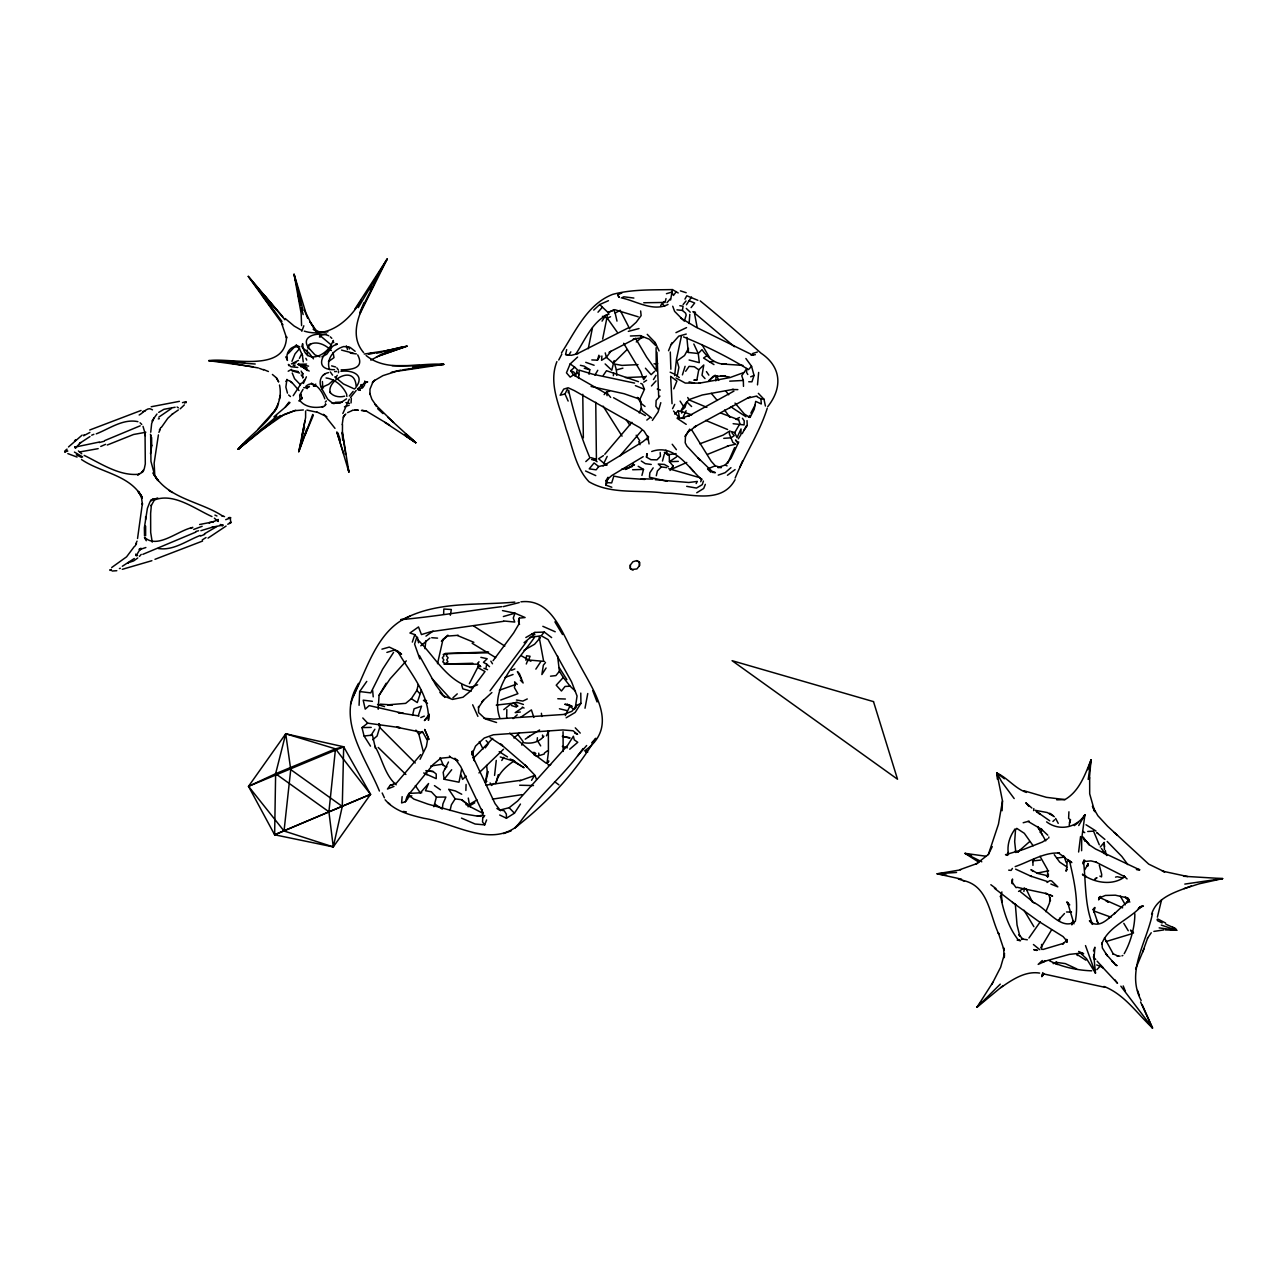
<?xml version="1.0" encoding="UTF-8"?>
<svg xmlns="http://www.w3.org/2000/svg" width="1287" height="1287" viewBox="0 0 1287 1287"><rect width="100%" height="100%" fill="white"/><g stroke="black" fill="none" stroke-linecap="round" stroke-linejoin="round"><path stroke-width="1.5" d="M1134.844 913.77C1134.909 926.109 1131.048 941.521 1124.211 953.667M145.608 519.578L145.624 516.618M656.257 369.803L656.08 347.796M145.624 535.762L145.624 526.093M150.659 435.183L150.949 461.341L154.794 475.74L154.134 463.175L158.414 434.893M305.63 410.955L305.598 417.632L298.761 451.721L306.676 429.15M1015.282 903.731L1017.036 924.935L1019.787 935.955L1018.966 934.668L1023.02 939.349L1021.395 938.883L1027.316 939.783M274.63 834.78L275.627 773.712L285.73 733.783L343.677 746.782L370.543 794.336L333.285 846.926L274.63 834.78L248.52 786.341L285.73 733.783L335.489 748.841L343.677 746.782L342.278 806.434L333.285 846.926L284.041 830.984L248.52 786.341L275.627 773.712L335.489 748.841L370.543 794.336L274.63 834.78L370.543 794.336M301.576 325.595L301.158 313.449L294.063 274.228L305.872 312.886L311.567 324.388L314.478 328.764L309.91 321.541L317.889 333.027M578.555 378.394L579.182 370.785M548.375 730.646L548.423 752.38L547.055 762.837L548.793 760.987L547.297 763.561M563.159 751.447L563.046 731.708M1089.655 777.541L1089.687 793.822L1094.738 811.647L1092.438 806.273L1097.875 815.733L1107.56 826.222L1148.712 864.124L1164.703 871.894L1162.306 871.106L1187.692 876.56M303.249 361.904L302.413 355.341M302.751 378.024L302.686 373.262L302.735 374.115L301.174 371.074M342.487 424.485L342.422 433.124L345.688 454.472M465.878 790.475L466.087 784.427M359.073 705.308L359.668 691.537L366.763 681.402M742.937 365.379L722.055 364.012L726.302 364.205C715.862 364.752 707.577 357.738 701.994 349.614L698.278 353.507L688.272 352.445L688.448 348.407L684.523 355.534L677.042 360.923L678.909 367.358L677.203 375.997L676.125 375.177L679.246 377.558M1002.09 810.73L1002.493 800.964L996.91 773.069C1007.769 778.072 1014.96 788.448 1026.447 792.454M443.613 614.221L443.838 609.024L451.335 609.507L450.321 615.266M689.703 429.134L685.504 435.73L685.199 442.76L686.888 446.106L700.273 460.44L697.827 457.609L711.759 471.09L715.379 472.651L712.338 472.361M502.493 610.585L514.961 613.175L525.096 617.535L519.304 618.13L519.047 623.857L513.658 632.947L493.082 660.681M715.797 380.904L716.055 375.836M664.269 454.263L662.483 461.036M674.645 375.579L676.479 359.234L681.322 336.55M1041.746 949.452L1041.585 944.417M1067.164 861.502L1066.762 867.551M150.74 432.223L151.657 423.471L154.086 417.808M378.201 709.25L379.07 695.334L386.164 683.252M705.019 378.555L702.01 375.257L703.78 364.993L698.744 369.819L696.878 379.955L693.725 380.132M342.213 424.646L343.323 416.666L345.849 413.996M472.104 751.335L471.846 754.809L475.546 746.074L484.25 738.03L493.339 734.78L562.805 729.938L573.021 730.759L577.59 734.362L574.694 733.107M1004.487 954.89L1004.278 957.625L1003.522 947.699L1004.15 950.321L998.326 932.834L998.776 934.121C989.478 914.655 988.464 885.504 962.773 880.437M537.113 741.36L537.387 737.724M601.898 355.984L601.56 360.312L606.386 357.319L610.842 351.254M689.092 323.552L689.816 314.382M1048.744 838.078L1048.841 836.984M280.325 415.492L238.175 449.26C253.491 430.099 285.617 413.787 279.504 385.022M681.708 413.111L681.82 411.872L678.297 410.698L674.726 414.124M307.159 349.967L307.545 355.662M1033.638 810.633L1033.815 808.59M151.689 445.849L151.593 437.451M660.183 452.493L660.44 456.322L656.981 459.861L650.932 459.7L646.492 457.158L646.782 453.796M402.139 796.653L401.608 802.927L405.405 801.753L407.947 798.535L408.236 794.722L413.851 799.098L428.104 804.182L462.934 813.722L477.895 816.215L482.593 815.089M746.862 369.015L746.557 372.345L747.811 374.485M757.496 384.877L758.654 372.426M1089.365 778.651L1091.054 759.813C1085.118 774.42 1079.407 791.248 1064.912 799.597L1056.74 799.822M135.73 554.118L136.213 555.614L137.58 555.469M496.267 760.44L494.562 775.417M333.285 846.926L328.909 811.791L335.489 748.841M424.983 648.696L425.82 640.781M284.041 830.984L290.733 769.594L285.73 733.783M568.227 392.728L568.516 390.186C573.889 413.143 580.662 436.18 589.929 457.834L585.81 461.583M1015.507 829.858L1014.671 841.682L1015.845 852.525L1015.346 850.98M1069.835 820.639L1069.24 825.24M1002.493 800.964L998.455 824.195L988.352 854.52L975.803 864.269M1087.467 866.231L1087.788 863.561L1087.435 866.392L1088.078 864.124L1084.716 869.771M333.397 340.411L330.92 345.447M613.336 375.707L613.674 372.989M300.804 365.605L300.659 366.666L302.542 366.232M1059.426 920.961L1059.812 918.065M588.256 348.729L592.406 328.056M1004.584 953.522L1000.626 967.277L991.794 984.475M1080.549 836.55L1078.619 852.01M607.207 316.329L602.654 339.028M429.118 715.749L428.442 720.35C429.617 694.143 409.797 672.699 397.49 650.997L389.285 647.088L381.933 649.163M684.459 320.801L686.18 315.09L685.617 313.175L682.432 310.44L683.059 306.226L679.842 305.711M151.786 445.189L150.499 453.7M525.9 660.247L526.576 655.807L530.051 656.241L528.362 660.633M1088.191 779.391L1091.054 759.813L1087.869 769.674M589.06 374.276L589.768 369.707L584.282 366.184L580.389 365.331M230.212 517.471L230.791 522.86M437.5 663.69L442.985 639.446L447.876 635.135M1072.779 920.897L1071.846 924.87L1072.28 923.004M647.055 439.8L647.586 436.856L644.095 431.177L639.768 427.622L574.34 390.621L568.146 387.773L563.706 389.124L560.135 395.238L564.993 393.967L567.326 389.221M428.056 737.001L428.909 739.478L424.646 729.423L428.056 737.001L426.383 746.444L420.061 759.282M409.958 616.216C377.751 628.764 367.39 668.146 353.169 696.637L358.735 683.3C335.344 719.031 365.926 757.898 379.408 791.022M1023.873 891.457L1024.5 887.933L1018.548 891.408M611.808 487.242L606.048 485.199L608.027 478.153M585.006 708.236L587.757 693.532M646.492 457.158L647.136 453.78M630.324 565.057L630.34 568.532L631.563 569.53L636.904 568.951L639.478 565.653L639.478 562.178L636.711 560.633L632.914 561.743L630.324 565.057L630.34 568.532L633.124 570.061M1047.715 876.994L1047.521 869.594L1039.993 856.289M288.191 371.219L291.538 369.401M1099.082 897.763L1098.648 899.903L1099.436 896.959M302.091 435.135L304.89 421.235M461.615 769.304L459.009 782.206L444.144 779.262L443.178 772.329L448.487 762.001M670.624 299.984L672.409 289.591L678.201 292.953M486.019 667.856L486.776 664.237L483.445 662.355L487.226 658.735L480.871 657.351M682.416 374.887L685.102 366.312M338.401 372.747L338.674 371.476M433.832 806.74L436.39 797.12L431.354 791.795L425.482 790.701L428.555 783.526L420.286 792.921L415.331 785.585M570.833 351.866L568.806 355.115L565.604 354.52L566.666 349.614M137.548 538.497L142.407 503.394L142.407 504.488L141.329 496.283L142.278 498.085L137.999 491.312L142.037 497.12C129.376 474.662 101.19 472.908 81.515 459.539M1042.776 972.602L1041.891 976.543L1044.32 973.68M286.921 379.359L285.859 387.13L287.468 393.114M486.888 781.273L485.537 782.303L487.21 771.042L486.615 765.427M322.394 381.499L322.764 387.516L322.281 386.277L323.552 387.821L321.155 386.631L323.053 386.711M412.58 715.379L414.06 708.815L421.541 706.145L418.275 715.717M303.716 430.791L304.552 427.107M656.29 475.756L657.4 470.962L661.341 466.924L666.779 467.631M307.577 347.828L310.746 343.919L308.88 344.98C316.441 340.154 325.74 344.916 331.37 350.563M450.048 810.504L451.383 804.793L455.164 798.857L461.679 799.726L470.415 806.659L461.679 799.726M380.308 704.15L392.31 704.954L387.612 704.858L405.662 703.362L411.325 698.728L416.859 690.347L418.227 684.7M1157.399 917.132L1161.55 899.838M667.422 454.665L664.349 452.38L669.208 454.584L669.433 461.695L673.069 465.926L672.361 468.838L686.775 462.451M1011.743 882.094L1012.499 879.005L1012.322 883.735L1011.968 882.11L1016.183 887.757M666.006 298.584L665.057 302.429L643.741 302.767M303.845 325.788L301.801 331.258M303.265 432.609L298.761 451.721L312.741 414.43M485.537 782.303L488.223 771.621M1068.918 811.807L1068.612 818.419L1070.623 819.899M279.327 399.34L280.405 395.173M641.923 475.434L643.5 469.417L638.191 466.28M84.122 434.652L83.816 435.859M1042.47 974.388L1041.891 976.543L1043.757 973.471M186.165 402.67L185.907 401.673L182.464 402.654M109.878 569.771L110.923 570.286M498.246 774.694L495.785 783.622C498.101 773.439 506.097 766.232 514.494 760.697M307.126 388.674L307.657 386.743L307.03 388.159L309.459 386.406L307.046 387.532L307.995 386.727M671.347 344.514L678.748 336.164L686.261 334.057M767.245 408.285C759.539 432.786 744.755 454.697 735.167 478.04M421.348 690.282L417.278 702.557L411.325 698.728M519.304 618.13L518.388 621.315L519.514 624.436M291.956 361.325L295.013 353.909L299.598 348.568M591.811 359.926L597.441 360.167L598.889 355.212M652.364 420.399L658.075 412.065L660.81 402.67M556.901 361.615C547.94 384.218 560.344 407.464 566.135 429.214C572.715 446.975 575.498 467.567 588.979 481.74C611.357 494.932 639.993 489.462 664.929 493.146C688.159 492.792 721.154 505.566 735.07 479.681M325.756 404.054L324.517 406.129L322.136 406.869L323.182 406.595C315.202 408.397 305.003 407.4 299.758 400.386L302.107 397.683L301.946 398.906L300.949 394.144L301.238 395.012M405.405 801.753L406.998 796.637L433.172 764.478L440.83 758.204L450.498 757.255L458.011 760.794L454.794 758.284L460.666 766.457L482.931 812.998L481.676 809.314L483.542 817.454M700.723 481.74L701.688 478.684M1083.847 818.13L1084.925 814.719C1076.527 827.879 1059.201 831.418 1046.621 821.878M1143.982 948.857L1142.679 951.946L1147.634 938.126M703.426 481.081L702.268 484.652L696.492 488.063L686.695 486.341M303.394 383.462L306.403 376.818M745.881 358.494L751.56 366.28L754.037 375.418L751.946 381.805L748.728 381.772M351.061 402.895L351.319 398.407M412.323 642.1L414.8 634.604L409.942 633.011L418.5 626.946L421.444 634.571L430.807 631.708L503.555 621.315M565.266 715.588L569.996 705.984M614.14 360.585L611.775 370.238L605.131 363.948M342.841 413.513L349.292 399.195M1047.521 876.946L1048.455 874.227M1143.162 950.803L1135.617 968.902M1152.525 913.303C1146.878 942.132 1125.658 971.428 1141.167 1000.498M350.531 704.246L354.327 693.355M734.604 447.603L727.605 463.497M305.276 434.556L313.352 415.234M359.668 691.537L370.769 692.889L382.609 669.24L393.549 652.445M685.504 435.73L685.215 436.502L688.272 431.853L696.669 425.675L694.176 427.059L732.4 406.322M1040.749 947.859L1051.527 929.938M1147.473 938.287L1151.238 932.753M526.286 663.995L527.879 659.941L544.626 661.405M461.47 818.114L475.112 824.018L484.684 824.87L486.631 819.932M360.006 313.69L387.178 259.009L354.713 309.33M705.34 484.346L703.683 488.497L696.734 492.76M548.696 731.338L546.46 735.826M639.253 412.982L641.344 407.931L640.395 401.271M278.507 403.458L276.174 409.089L258.108 429.15M577.606 357.062L570.173 363.899L566.457 372.828L570.173 377.123L573.552 374.903L576.19 376.415M640.749 383.397L642.374 384.121L644.449 389.317L639.929 399.243L624.082 393.725L591.087 386.47M355.984 387.677L354.118 389.108M668.532 350.724L671.83 342.841M359.861 312.468L364.012 302.638M683.172 417.004L686.132 410.73M301.496 383.011L293.211 395.688M521.798 745.109L523.246 741.843L517.76 734.25M739.655 467.535L742.647 460.826M631.837 466.891L633.284 463.674M1033.976 858.928L1032.608 861.952L1032.898 860.81L1032.962 865.379M605.26 316.135L602.043 321.139M1045.848 911.695L1049.484 903.072L1050.047 897.554L1050.385 900.852L1049.13 895.318M478.201 662.612L478.233 666.425L469.353 683.638M1151.575 914.269C1156.772 896.894 1176.334 891.827 1191.328 885.971M135.762 543.87L137.033 541.135M301.785 353.555L299.404 358.349M755.067 405.083L750.852 413.095M158.912 432.368L160.119 429.745M145.865 547.522L139.945 549.485L136.213 555.614M343.5 417.438L344.755 414.832M606.853 465.315L603.86 463.24L607.174 456.402M331.628 347.458L326.705 354.263L321.895 356.821M535.859 669.127L540.733 661.743M988.352 854.52L992.261 846.589M672.57 408.671L674.694 404.359M486.824 652.815L445.431 653.635L443.227 654.423L444.015 655.823L442.358 657.834L443.838 659.877L442.776 661.84L444.819 663.352L444.256 664.092L477.75 664.172L478.973 661.711M750.16 417.278L754.279 409.137L755.694 401.367L761.293 403.973L760.939 398.841L757.013 396.702M738.738 441.972L730.968 458.365L725.176 465.041L717.76 467.535L721.428 467.551L715.299 465.814L707.56 468.918M374.404 283.43C364.881 303.314 345.592 331.66 363.642 352.622M580.775 693.082L580.936 703.394L576.849 705.389L575.144 708.719L577.059 696.01L571.525 681.74L548.053 639.575L541.2 635.73L529.504 637.58M1093.451 950.948L1094.883 947.232L1093.966 958.831L1093.741 954.938L1095.478 973.133L1086.485 958.638L1078.635 951.447L1083.638 953.731L1080.646 952.83M551.64 637.596L544.337 632.062L534.845 632.4L533.445 635.102L524.05 642.68M575.884 353.957C585.247 339.704 592.47 321.042 609.024 313.964L604.182 315.894M558.751 360.006L561.808 354.182M742.245 433.606L746.508 425.563M356.579 386.438C364.736 374.42 351.512 369.836 340.958 371.332M684.957 299.147L686.791 295.769L697.876 300.305M1001.897 891.923L1000.53 897.119L1000.514 895.913C1003.57 911.437 1008.477 927.734 1018.5 940.17L1020.591 940.636L1017.18 940.153L1019.079 940.153M696.154 483.542L697.313 481.435L688.802 482.496L655.244 479.697M1078.715 825.53L1084.925 814.719L1081.675 838.867L1081.611 850.707M151.995 420.962L156.966 413.996M369.916 289.848L371.863 286.374M373.825 282.915L387.178 259.009L358.236 307.625M606.048 485.199L606.032 480.695L607.979 477.268M561.502 352.895C575.45 331.483 587.226 304.247 612.644 294.385C632.126 289.173 652.477 290.009 672.409 289.591M506.821 709.587L506.66 718.371M992.921 982.303L976.962 1007.271L1002.879 985.81M274.469 411.679L277.59 406.322M594.916 375.112L597.763 370.302M673.761 388.851L676.914 381.032L670.591 376.319M746.846 368.452L741.746 375.659L743.339 380.437L743.484 386.357M653.49 379.568L656.048 375.354M501.785 760.504L503.748 757.287M134.974 546.171L136.535 543.629M159.379 429.938L160.891 427.477M738.304 438.835L740.894 434.62L741.055 428.941L737.017 437.596L734.716 432.641L731.434 431.547M134.315 546.525L126.593 556.821L111.712 567.503M161.535 427.187L167.777 418.307L172.764 413.738M531.547 780.324L534.523 775.514L519.739 780.823M686.454 304.794L691.505 296.975M302.622 382.85L304.649 379.617M1040.186 921.894L1028.924 938.03M370.881 735.569L374.871 729.262M567.181 746.026L573.391 736.212L574.275 739.864L577.766 742.309L569.723 749.211M580.936 703.394L575.16 712.451L566.135 717.808M597.441 360.167L599.983 356.193M546.09 668.001L541.875 674.549L543.355 665.218L545.495 662.564M1098.857 898.953L1100.514 896.395L1099.468 897.876L1105.356 895.446L1115.362 895.189L1127.492 897.956L1125.192 897.103L1129.841 902.058M1100.337 966.022L1096.846 969.674M337.291 375.321L335.569 377.734M499.694 815.009L506.435 818.226L514.446 813.191L520.463 804.053M681.434 409.636L683.606 406.37M1012.419 868.403L1011.099 870.398L1008.702 870.157M734.716 432.641L739.896 423.696L738.658 419.819L720.704 413.014M478.442 707.705L483.848 699.613M379.07 695.334L390.154 678.78L406.29 660.875M670.012 470.479L673.069 465.926M299.791 346.895L296.283 345.173L288.175 353.635M653.169 467.873L649.838 472.763L649.468 477.22L667.084 481.274M1014.188 830.292C1009.458 837.081 1006.836 845.961 1008.477 854.182L1008.011 852.461M767.695 406.724C782.496 388.047 781.852 367.229 760.987 353.153C741.039 335.344 720.913 317.776 700.192 300.885M603.297 375.354L606.499 370.72L638.465 381.66M140.138 549.999L140.83 549.018M685.681 371.267L689.092 366.377L694.32 366.731L698.744 369.819M744.176 429.938L747.248 425.627L747.023 420.559M303.04 389.35L299.662 395.109L300.225 401.013L300.434 399.919L298.761 400.884M583.011 748.535C563.642 776.302 535.987 797.876 517.503 825.932C489.639 847.747 453.828 822.86 424.002 818.323C409.877 815.009 394.884 811.228 385.119 799.774M361.132 300.289C349.903 320.302 328.491 338.658 304.263 331.129M670.43 298.761L667.004 302.622M1067.293 869.385L1065.99 871.219L1066.81 867.052M420.672 754.632L396.493 783.043L390.122 785.36L387.451 789.044L393.983 786.389M485.279 747.892L488.223 743.838M273.922 416.859L285.199 407.271L289.06 402.059M1081.836 953.04L1069.272 954.391L1043.242 961.679L1045.494 961.116L1038.175 964.397L1042.309 960.536M350.547 397.474L356.177 390.476M676.335 291.586L673.439 295.463L671.862 292.085L666.441 293.693M646.315 376.077L643.677 379.601L640.636 371.541L623.632 343.275M294.433 365.958L295.093 365.09M526.866 641.328L490.057 690.797M598.696 466.537L596.171 469.819L589.221 468.854L594.079 462.934L598.696 466.537L606.837 464.607M184.331 404.922L180.18 408.832M429.343 714.221L424.388 720.575L428.201 716.795M353.137 391.377L349.308 395.994M691.087 307.593L694.674 303.024L689.14 300.756M444.144 779.262L451.689 769.739M981.048 1002.155L976.962 1007.271L1000.289 984.137M557.593 656.032L559.411 671.235L555.92 675.595L550.514 676.19M1058.397 920.221L1064.478 913.545M1100.256 847.055L1104.182 842.486L1104.536 846.782M619.755 456.113L641.618 430.646M604.761 454.295L631.933 422.313M683.124 304.504L686.019 300.981M748.471 417.197L749.999 415.347M733.349 389.35L702.252 394.996L688.867 399.646L683.381 406.225L680.083 401.11M484.732 815.508L482.738 817.905L482.528 821.91L484.684 824.87M331.193 345.093C323.922 356.708 307.432 363.111 303.185 348.31L302.638 343.629L301.769 346.863M576.849 705.389L571.878 711.309L563.497 714.478L493.983 719.127L483.96 718.275M442.985 639.446L441.409 641.312L447.361 636.116L458.269 635.279M534.362 637.548C518.259 660.762 489.044 687.274 499.839 718.066M660.633 305.469L663.995 301.625M540.46 637.515L534.604 644.24L524.066 650.241M577.573 755.919L586.663 745.527M659.958 396.106L656.145 400.466L655.871 406.37L658.204 409.33M541.843 634.893L544.337 632.062M597.988 312.194L602.413 307.175L608.043 312.5L614.703 309.668L638.191 316.811M715.202 375.193L708.59 380.952L713.143 376.383L725.208 375.981L720.961 375.788L729.279 376.978M68.501 446.943L82.159 435.086M492.696 738.4L474.083 757.512M139.463 556.354L141.232 554.407M651.463 385.955L656.016 380.936M1084.844 860.44L1083.236 862.21L1084.04 859.973L1083.204 864.076L1083.606 862.017C1085.906 882.625 1084.668 905.34 1092.566 924.388L1089.397 920.8L1092.325 923.246M444.61 769.176L446.943 766.602M1066.44 940.749L1062.531 944.079L1063.641 943.307L1042.904 949.5M325.273 402.107L326.383 400.9M604.134 394.626L606.386 392.181L609.62 391.135M559.411 671.235L563.288 677.461L556.225 685.183L561.438 691.006L565.057 686.438L570.125 686.212L575.45 691.183M751.56 366.28L748.487 369.61C727.975 356.853 705.903 345.946 683.494 336.904M1094.577 879.793L1096.958 877.702L1095.173 878.635M1047.055 882.48L1049.87 880.614L1051.688 880.952L1057.801 886.856L1050.868 884.04M1094.658 907.93L1092.936 909.764L1094.819 907.464L1093.934 912.274L1093.918 911.325L1097.988 923.133L1096.765 920.495M584.539 750.916C621.685 725.144 591.36 688.658 576.93 659.411C563.368 637.869 553.571 597.94 520.929 601.833M566.827 746.235L517.631 800.997L509.121 807.705L500.321 809.973L504.166 810.746L506.354 814.06L506.435 818.226M243.211 444.079L238.175 449.26L265.412 426.56M520.109 822.457L514.703 828.024C546.895 803.12 574.887 773.278 595.801 738.271L591.714 742.792M328.555 372.603C320.447 374.131 318.162 382.175 321.847 388.835M333.526 380.051L328.732 384.282L323.986 386.422M357.689 388.867L365.138 382.545L364.028 383.317L367.648 381.917L364.784 381.676L364.543 385.038L362.757 387.66L358.076 389.494M1052.911 821.476L1054.632 819.787M285.199 407.271L289.993 402.574M1029.423 841.762L1017.663 852.203L1021.218 849.468M247.281 440.492L238.175 449.26L276.882 416.151M654.697 371.3L651.142 374.678L645.43 368.211M466.135 776.109L462.596 779.391L461.116 775.112M593.725 310.07L599.71 304.52L608.478 300.675M513.98 738.046L519.481 732.947M478.941 772.924L503.523 749.227M513.079 718.613L517.197 714.816M481.708 701.898L491.891 692.519M452.927 697.827L457.255 693.87M137.757 557.979L133.623 560.939L127.719 562.902L128.523 562.676M606.032 480.695L611.727 475.579L643.194 456.676M630.26 327.59L636.164 322.297L641.135 315.605L640.636 310.955M346.525 398.841L339.977 403.233L332.126 403.201L334.186 403.651M315.782 384.137L313.481 385.778L315.218 385.859M1092.229 923.165C1101.479 927.283 1108.751 917.647 1115.459 912.805L1114.429 913.69L1127.943 901.173L1126.833 902.863L1128.377 900.224L1127.927 902.171L1128.554 899.291L1128.892 901.399L1128.232 898.213L1128.844 900.305M1124.774 876.737C1112.837 886.099 1094.207 882.898 1082.528 874.356L1084.78 876.206M730.936 467.664L725.128 472.683L718.226 475.128M570.672 370.688L574.726 367.213L577.316 369.642L575.868 374.823L573.761 372.023L570.672 370.688L573.552 374.903L605.823 393.339M626.672 349.967L613.272 363.24L606.386 357.319L605.244 352.895M1040.057 832.351L1042.406 830.34M158.703 412.387L163.964 409.298L175.112 407.255M420.769 645.833L429.906 638.143M372.699 739.735L377.075 736.035L379.713 727.445L379.343 723.841M493.967 783.461L491.602 785.456L490.106 782.963M524.292 742.792C531.628 743.95 539.044 742.277 543.87 736.196M75.836 439.816L74.517 440.91L75.209 440.331M226.094 526.045L208.027 538.111M79.424 443.597L80.759 442.503L75.322 448.053L75.354 447.039L99.212 442.068M636.277 341.956L641.988 337.258M648.68 437.001L642.889 441.698L603.072 465.974M423.294 751.801L418.902 734.346L422.426 731.515L426.946 739.687M646.814 420.077L650.032 417.519M503.764 709.636L510.762 704.086L517.052 702.091M1074.291 825.627L1078.265 822.506M370.511 746.138L364.076 736.003L361.985 727.605L367.68 723.165L399.903 727.622L396.75 727.235L422.522 732.512M262.918 429.295L284.33 414.366L295.704 410.28M1110.359 917.084L1111.26 916.392L1108.654 918.355M285.875 381.37C287.838 377.429 295.753 386.116 290.492 381.531M65.959 449.903L67.021 449.115M727.428 475.273L735.07 469.578M544.417 753.056L547.377 750.852M171.477 408.462L158.784 417.149M172.104 414.285L178.362 409.942M80.067 443.082L89.977 436.566M122.329 566.264L134.282 558.526M1047.554 838.867L1042.357 842.084L1023.808 849.34L1005.517 854.681L1007.737 855.372L1006.884 854.777M305.759 386.438C313.835 378.651 322.313 391.087 324.791 398.857M425.965 636.116L433.059 631.097M525.273 739.156L529.6 736.164M520.608 717.39L531.402 709.909L533.88 717.47M539.591 729.97L528.008 737.161M1000.852 987.596C1012.129 979.793 1025.24 970.768 1039.623 973.085M706.933 355.743L703.555 358.027L713.979 364.607M676.592 456.853L669.433 461.695L678.313 461.373M522.313 707.85L515.202 712.644L520.334 712.017M216.843 526.56L204.376 533.832M211.969 516.57C194.224 508.606 173.166 491.972 153.523 500.353L154.73 499.388L151.094 505.823L151.399 504.89L150.627 513.4L150.676 532.384L152.236 542.133M643.725 382.191L646.605 380.325M298.487 360.376L291.441 363.851M603.474 455.598L598.584 458.735L603.86 463.24M1141.698 906.547L1139.22 907.673L1142.743 906.064L1138.255 908.751L1140.266 907.335C1128.12 920.125 1108.123 926.833 1101.704 943.982L1101.945 943.017L1102.348 947.972L1107.319 955.791L1105.565 953.265M323.439 374.967L324.871 374.05M370.785 360.103L379.955 355.357L407.094 346.123L385.553 350.82M206.017 537.532L202.252 539.913M139.157 415.009C142.712 413.352 147.635 406.547 151.625 409.395L152.477 409.861M142.648 411.599L145.383 410.81M139.929 548.873L140.975 548.23M349.179 405.244L344.449 406.837M750.048 396.766L729.874 407.722M733.944 391.103L688.288 416.216L690.781 414.8L681.563 418.388M468.05 806.772L474.774 802.815M477.027 799.935L469.401 804.359L468.291 798.069M525.836 637.515L534.845 632.4M628.925 467.76L634.507 464.607L625.385 469.465L628.925 467.76L621.814 469.176M347.619 412.628L352.236 410.553M513.063 674.485L504.971 677.509M184.62 403.137L185.875 401.978M616.988 321.123L615.154 313.047L619.047 310.939M609.041 352.3L635.231 338.738L633.252 339.06L643.5 337.484L640.122 335.601L630.389 336.004M89.736 430.003L141.055 410.473M577.606 353.571L628.281 327.879M111.39 569.369L110.167 570.463M1015.17 866.618C1029.729 861.566 1044.658 851.93 1059.442 853.104L1058.123 852.766L1064.542 857.271L1063.175 855.63L1066.038 859.137L1064.269 856.885L1066.263 862.596M619.176 297.394L617.647 294.9L622.2 292.68M621.251 298.021L623.825 296.782L633.864 298.053M527.284 698.954L522.844 701.077L516.441 700.015M675.948 332.657L686.55 327.606M739.51 417.487L735.73 419.256L738.658 419.819M668.033 304.472C653.297 311.824 637.371 301.641 622.844 298.214M1056.096 962.193L1053.12 963.561L1056.74 962.306M150.466 500.321L153.443 498.841L149.952 501.85L147.394 508.317L144.369 527.734L144.53 535.923M96.268 433.864C109.54 428.7 123.037 418.5 137.902 421.653M193.694 529.44L202.139 526.303M707.625 454.343L728.201 445.978M281.966 415.653L294.659 410.682L303.346 409.958M977.798 863.255L960.15 869.594M140.186 425.82L104.874 440.524M105.582 444.337L100.756 446.46M192.294 527.573C178.169 530.389 157.754 549.179 144.981 537.676M200.257 535.456C186.663 540.62 173.214 551.077 158.044 548.455M404.89 618.468C438.883 601.029 477.944 605.533 514.8 602.091M1023.197 822.747L1029.15 821.122M227.719 524.227L229.971 523.31M202.558 541.055L154.971 559.314M142.841 554.343L195.914 532.062M107.271 445.012L133.591 434.475L145.833 432.255M608.043 312.5L613.786 309.99L615.154 313.047M225.724 519.675L230.823 517.776M248.52 786.341L343.677 746.782M190.379 528.394L192.809 527.364M602.413 316.345L607.255 318.13L610.537 316.747M151.882 560.698L122.313 569.321M511.55 670.286L514.848 668.918M408.928 796.991L411.808 795.8M750.659 376.801L754.037 375.418M420.769 717.551L424.276 716.135M91.715 435.183L93.871 434.314M204.713 534.427L200.611 536.003M66.715 450.289L64.656 451.077L65.042 452.091M470.173 687.692L477.622 684.781M1121.958 955.839L1122.843 955.485M157.738 497.972L154.504 499.227L156.242 498.568M293.082 363.787L296.026 362.677M1184.169 888.625L1199.146 883.815L1222.65 878.603L1183.606 876.27M519.24 602.557L503.249 606.644M503.571 833.59L511.196 830.839M376.415 356.933L407.094 346.123L385.054 352.027M500.723 700.015L517.905 693.693L514.462 687.725L514.623 684.829L499.34 690.25M743.548 372.651L730.019 377.574L698.889 383.269L700.192 383.14L685.263 383.059L676.013 378.024M328.426 361.679L333.993 357.625L333.043 352.429M89.881 432.448L84.411 435.36M79.923 451.914L98.182 448.648M699.838 443.79L723.165 435.103L729.97 430.888L729.279 433.719L732.85 442.438L735.81 444.192L727.316 446.042M1115.556 877.139L1116.633 876.801M386.872 652.412L394.337 650.048L401.56 654.118L397.49 650.997M537.499 756.161L544.304 754.005M752.573 353.523L757.335 352.059M200.885 530.694L213.771 526.801L211.921 527.316M1153.876 931.402L1163.754 929.938M120.399 568.275L119.418 568.548M677.396 417.792L684.491 418.484M380.276 354.585L392.262 351.045M503.362 616.537L514.961 613.175L513.272 618.05L514.768 622.055L503.796 620.977M1106.032 941.553L1131.337 933.895M387.982 351.576L403.394 347.2M213.674 521.653L211.824 522.168L218.082 519.835L217.632 520.736L218.13 519.465L218.163 521.476L214.366 518.162M104.279 441.232L99.115 442.551M616.746 375.386L616.393 369.916L622.908 368.162M628.329 331.37L639.012 328.555M199.614 524.517L212.661 521.927M344.594 396.171C339.639 397.603 333.188 396.637 329.987 392.229L330.421 392.873C325.595 381.531 355.067 362.902 356.145 386.502M151.19 406.756L179.408 401.351M196.074 531.418L198.6 530.759M1038.336 872.763L1036.662 873.197L1048.615 870.816M577.976 353.652L571.331 355.325L565.604 354.52M376.608 353.281L402.364 346.927M651.689 451.496C674.42 443.404 687.596 466.972 701.882 479.794M210.778 522.345L208.912 522.795L209.749 522.586M337.339 344.144L335.746 344.514L337.13 344.16C326.19 347.361 309.781 369.964 334.54 369.691M391.296 372.313L401.029 370.093M747.506 398.182L756.885 396.026M67.793 451.045L64.817 451.898M430.711 766.022L442.133 764.269L446.396 767.293M212.934 527.043L223.23 525.08L220.318 524.533L222.522 525.836L221.235 524.694M496.251 705.115L517.824 702.622L523.407 704.456M1085.295 861.421L1090.926 860.874L1096.556 862.306L1095.559 861.936L1125.063 876.881L1123.294 875.643L1127.074 878.892M158.285 418.902L159.347 418.677M116.811 570.704L112.082 571.026M364.285 354.054L388.771 350.273M960.617 869.851L937.113 873.793L961.55 879.166M1140.25 906.643L1143.419 906.048M390.122 785.36L392.985 784.845M371.235 727.396L361.985 727.605M1014.478 829.278L1016.457 828.925M521.975 794.642L492.422 799.147M1184.796 884.089L1222.65 878.603L1216.81 878.731M326.415 333.912L321.493 335.167L319.433 336.953L320.672 335.553L319.884 335.135L320.061 336.341L319.594 335.135L320.366 336.599L319.594 335.135M1087.708 831.482L1092.743 831.193M1066.489 911.984L1071.492 912.081L1069.738 911.888M228.362 517.744L229.81 517.519M402.928 369.803L418.13 367.567M1040.507 860.102L1034.233 860.762M669.208 454.584L676.061 453.603M1057.077 858.027L1063.529 857.222M327.847 331.853L319.562 332.014L313.159 329.15L316.763 331.885M405.614 619.015L400.707 619.658C434.346 616.682 468.034 610.826 501.721 606.644M520.768 780.308L485.907 785.102M751.077 355.228L755.356 354.697M368.13 353.861L375.048 353.056M368.693 353.78L373.729 353.217M412.837 367.133L443.838 364.35C418.677 362.419 387.693 373.246 366.103 355.485M421.782 792.744L408.574 793.419M335.247 402.348L342.197 402.091M364.076 736.003L372.426 735.086L375.466 748.423M421.686 366.168L427.606 365.669M431.547 365.347L443.838 364.35L396.299 371.364L382.947 375.627L373.375 381.209L374.662 380.244L372.41 382.722L373.037 381.772L369.98 389.124L369.964 394.289L369.836 393.452L371.879 399.308L376.801 406.515L375.16 404.456L393.581 422.458M334.62 371.621L336.695 371.46M723.761 438.336L731.113 437.805L734.201 435.633L731.981 432.85M221.412 525.144L220.367 525.225L221.718 525.128M352.525 410.199L358.381 410.247L354.665 410.199M306.563 364.076L298.085 364.318L309.186 371.058M297.764 367.422L290.991 366.747L288.401 364.446L288.851 365.637M956.563 872.457L937.113 873.793L946.54 875.176M488.61 651.978L444.884 653.587L447.136 654.263L446.348 655.839L448.117 657.737L446.782 659.861L447.94 661.808L445.913 663.272L446.525 663.995L472.779 663.272M1046.444 876.093L1048.503 875.964L1037.612 873.406L1030.935 869.642L1032.946 871.444M1035.166 810.279L1047.345 812.564L1054.343 816.714M293.163 365.299L294.224 365.251M729.729 381.161L743.339 380.437M638.014 364.623L622.007 365.395L614.687 364.06L616.393 369.916M653.973 363.835L657.705 363.658M625.466 377.574L644.835 376.753M444.256 664.092L446.525 663.995M1091.698 970.816C1077.203 970.35 1062.306 967.084 1049.275 960.681M709.539 361.744L714.06 361.55M547.94 764.8L550.723 764.687M229.392 522.731L231.306 522.345M632.641 469.755L643.5 469.417M419.932 365.572L392.133 365.669M341.152 369.836C352.911 369.803 364.494 367.792 357.706 354.922M1056.144 962.354L1065.266 963.593L1076.608 968.821M436.39 797.12L445.897 797.039L442.921 803.812L442.245 809.105L434.877 804.102M733.123 423.713L744.063 424.903L744.24 420.785L742.406 418.227M1037.579 950.176L1033.734 949.629L1036.839 950.466M732.078 389.494L737.837 389.623M519.675 785.231L533.478 785.553M1165.909 924.227L1175.53 928.522L1176.624 930.276L1165.362 929.906M1120.044 956.128L1117.116 956.064L1118.178 956.161L1112.821 953.651L1113.448 954.311L1104.471 937.917M641.216 478.78L652.943 479.102M1139.51 869.513L1136.405 869.433L1139.751 869.883L1095.494 848.97L1089.462 844.916L1084.185 839.011L1089.285 844.835L1083.397 837.773L1085.005 841.119L1082.978 836.904M557.786 698.744L565.395 699.018M1064.912 799.597L1046.379 797.329L1024.002 790.749M566.923 710.585L559.427 708.767M326.061 377.96C334.99 379.07 343.211 386.18 346.766 394.449M426.528 700.514L423.455 700.353L427.509 703.297M607.207 482.657L611.679 482.898L613.835 476.077L622.94 477.927L644.819 479.44M231.612 361.47L244.643 362.307M1117.695 876.833L1122.248 877.782M255.212 364.012L208.735 360.65L253.137 366.763M431.724 637.708L437.548 638.127M220.833 361.567L208.735 360.65C230.534 357.255 286.004 373.793 286.502 336.599L286.615 338.047L281.853 324.034M985.585 856.177L965.025 853.361L978.989 862.274M1159.153 927.863L1176.624 930.276L1172.763 927.235M427.815 770.993L433.14 771.54L436.229 774.018L436.213 778.651L423.68 772.956M676.962 309.845L682.432 310.44M297.603 346.621L294.884 346.332L296.895 346.428C289.688 346.364 285.231 353.941 287.451 360.424L285.875 356.805L286.872 357.271M306.901 410.086L317.101 412.258M350.337 353.185L356.354 353.909M425.868 770.623L433.14 771.54M477.364 815.926L481.081 816.408M335.698 344.256L336.583 344.369M689.092 359.99L699.308 362.661L698.278 353.507L693.822 344.015M403.104 811.437L406.338 811.872M694.739 379.665L696.878 379.955M760.939 398.841L763.995 399.26L765.411 406.032M651.238 464.462L645.318 463.658L641.296 461.036M231.628 363.32L258.333 367.953M569.674 704.97L564.784 704.246L572.136 706.37L567.165 704.246L574.034 709.459M308.558 366.119L298.085 364.318L302.558 365.781M361.422 410.521L366.682 411.309L389.575 425.032M292.004 370.801L299.662 373.069M303.732 387.564L305.662 387.87M1017.036 887.274L1022.312 888.448M319.964 356.853L314.977 354.874L308.397 347.651L309.604 349.356M634.588 383.092L592.615 374.163L578.86 370.045M331.612 365.878L335.569 366.972M562.95 736.486L569.691 737.708M1047.65 881.627L1030.372 876.013L1031.547 876.495L1015.62 869.143M139.028 549.276L139.945 549.485M353.088 353.105L341.538 350.096M500.289 756.965L512.323 760.746L524.05 767.712L512.435 760.102M418.951 715.958L398.407 712.725L403.265 713.32L369.176 705.614L365.218 709.153L363.191 700.16L372.41 701.318M292.101 370.286L298.327 371.573M1044.368 974.082L1104.889 987.322M594.111 365.267L585.73 362.323M591.537 459.523L594.642 460.231M689.092 381.853L694.497 383.092M562.274 736.293L569.9 738.078M345.897 402.574L349.549 403.442M362.065 410.199L366.682 411.309M1024.323 888.883L1047.168 893.757L1045.511 893.387L1052.605 896.09L1050.047 894.948M695.463 312.274L692.937 311.631L734.427 346.686M584.25 368.275L589.768 369.707M418.323 640.282C435.07 657.046 448.069 682.544 472.763 687.789M1093.5 910.842L1110.713 917.084M1161.292 925.096L1176.624 930.276M224.549 516.618L221.959 515.91L222.973 516.248C200.74 501.48 169.144 499.115 154.215 474.871L158.204 480.711L152.815 473.005M562.339 746.396L567.374 747.795M668.757 468.709L700.434 477.863M471.106 691.216L462.805 688.867L461.647 684.813M353.153 388.368L343.436 383.96L334.797 376.882M1101.302 966.714L1096.685 964.96M591.055 457.657L595.431 459.025M971.556 855.388L965.025 853.361L981.772 861.791M511.486 705.533L516.505 707.126L516.586 705.067L517.841 706.096L514.768 704.375M377.574 704.456L384.523 706.643M680.405 290.862L686.18 292.712M496.557 722.506L485.36 718.95L478.555 712.564L478.523 706.466M657.239 389.06L660.328 390.058M67.841 453.619L77.059 457.078M357.722 389.478L360.328 390.347L359.057 389.848M958.348 878.973L964.446 881.032M314.848 385.778L311.39 383.124M532.014 633.767L534.925 634.764M259.507 368.404L263.513 369.884M1028.04 821.396L1042.229 829.777L1040.652 828.522L1047.763 835.166M229.376 518.114L230.389 518.5M483.928 668.307L487.58 669.707M1100.369 897.859L1122.65 907.721L1121.09 907.094M640.122 335.601L649.34 339.221L655.726 345.56L655.147 342.535L647.232 334.33M442.551 695.527L452.445 699.42L462.998 697.232L470.479 691.087L485.006 671.541L478.796 668.082L478.233 666.425M510.086 759.024L513.593 760.392M727.605 429.52L705.678 420.399M689.671 400.177L706.869 407.352M635.392 385.617L644.449 389.317M263.465 369.498L268.404 371.509M328.764 335.794C320.447 331.676 299.501 334.942 308.526 347.828M1103.94 986.437C1124.371 994.288 1137.048 1013.529 1152.508 1027.991L1142.212 1004.793M316.843 411.985L325.032 415.846L334.99 428.346M1054.793 963.4L1057.544 964.542M457.48 635.521L473.873 642.326M177.123 406.998L178.346 407.802M691.73 414.832L680.823 411.213L684.957 407.416L686.711 401.817L691.602 406.531M725.176 465.041L727.091 465.878M1086.035 824.758L1096.057 831.064M753.185 355.325L695.768 327.059L680.566 317.937M214.913 515.106L216.956 515.99M1085.89 960.166L1076.624 954.182L1077.476 955.549M542.841 626.319L555.212 631.756M1016.714 828.345L1024.323 833.316L1033.139 845.752M1070.398 861.936L1071.846 862.58L1067.438 859.426L1070.157 862.419L1069.433 860.536C1073.985 879.97 1078.956 901.801 1075.321 921.331C1061.389 931.611 1046.524 908.107 1034.056 902.734L1034.828 903.329L1020.414 891.714M670.141 372.2L674.645 374.211M585.569 470.994L595.768 475.611M301.238 330.115L294.16 326.045L285.135 318.468M75.016 447.056L76.351 447.023L75.338 447.104L75.595 448.278M1099.886 876.125L1101.543 876.881L1101.688 874.356L1099.307 865.218M465.83 804.488L482.673 813.175M303.33 366.184L307.239 368.05M82.658 456.901L74.437 452.091M81.628 457.496L76.351 454.826M1162.193 922.956L1157.447 920.639L1157.11 919.385M332.77 403.346L327.718 399.243L321.847 388.819M1106.949 901.318L1108.429 902.058L1105.646 900.643M1157.85 919.015L1165.572 923.036M461.727 794.24L455.453 790.974L448.664 789.269L455.164 798.857M745.945 416.731L732.206 407.722M1066.231 866.489L1059.7 862.113L1054.262 854.681M1114.655 964.301L1116.923 965.523M613.593 397.747L645.382 415.572M636.711 560.633L639.478 562.178L639.478 565.653M668.5 466.763L664.382 464.462L658.284 464.012L661.341 466.924M522.329 707.078L524.066 708.059M521.332 655.759L530.887 661.277M302.928 348.085L309.186 353.153L313.465 358.864M504.794 646.074L473.729 626.045M472.168 643.259L495.688 657.609M1084.619 875.691L1086.099 876.576L1082.528 874.356M301.978 366.425L307.368 370.576M1081.402 953.12L1082.222 953.635M1082.64 831.225L1084.748 832.657M496.895 808.461L499.356 810.006M749.838 417.471L744.369 414.028L735.022 403.104M168.774 490.315L172.313 492.535M1033.429 944.529L1039.832 949.709M499.195 751.672L507.48 756.933M994.449 888.287L1015.813 904.825L1012.451 902.364M84.17 455.389C101.319 463.738 120.077 476.608 139.559 474.147L137.532 474.983L143.066 471.605L143.677 470.254L141.731 472.635L144.273 468.806L145.302 463.963L145.045 432.899L145.351 435.923M509.121 807.705L514.446 813.191M1052.895 815.459L1049.581 813.304L1050.948 814.204M677.155 418.339L686.228 424.356M1097.827 833.365L1096.765 832.657L1104.922 839.43M490.041 737.499L502.525 745.784L500.402 743.87L527.348 767.084L525.193 765.138L534.99 775.321L536.438 779.359M405.55 435.859L415.765 442.696L387.644 417.149M396.219 784.78C384.781 775.144 382.319 758.654 374.855 746.122M1049.725 820.8L1036.196 811.325L1040.266 814.398L1038.706 813.223M384.893 422.442L415.765 442.696L406.644 434.379M331.097 344.852L320.27 335.778M434.411 785.601L440.444 789.784M593.999 459.604L597.071 461.76M323.359 414.334L326.866 416.811M290.733 769.594L342.278 806.434M275.627 773.712L328.909 811.791M405.18 435.038L415.765 442.696L405.325 434.041M570.173 363.899L574.726 367.213M639.929 399.243L637.451 397.426L641.376 403.587L645.012 406.467M296.283 345.173L299.71 349.26L302.493 355.534M534.443 754.488L546.042 763.127M554.568 781.643L558.896 784.861M300.466 384.797L294.578 378.716L292.229 373.005M990.845 884.716L995.977 888.577M81.741 453.78L78.394 450.949M1004.407 778.78L996.91 773.069L997.345 779.118M1031.884 808.043L1025.803 802.718L1028.924 806.386M509.716 733.156L536.615 756.402M478.346 664.703L480.775 666.666L477.75 664.172M1116.778 965.62L1112.145 961.341L1114.317 963.352M1014.719 904.021L1038.303 921.122L1063.126 936.614L1067.132 941.376L1066.666 939.317L1066.907 942.374L1066.746 940.089M272.394 374.469L276.383 377.783L278.571 381.563M288.626 394.996L290.46 396.525M534.475 752.412L535.842 753.571L534.523 755.405L533.172 752.251M683.992 320.849L674.629 311.406L672.731 306.242M1131.434 931.096L1133.557 932.93L1130.501 930.115L1132.769 932.705L1132.11 931.901M1114.301 832.528L1117.454 835.343M486.776 664.237L489.527 666.682M1069.754 904.874L1066.617 902.058L1068.773 904.6L1067.566 902.284L1073.985 923.873M690.234 312.21L686.293 308.43M292.246 382.834L299.018 390.572M388.079 802.605L390.106 804.488M377.654 408.671L382.979 413.61M217.841 521.042L217.358 520.398M708.188 469.658L710.81 472.216M140.09 422.796L141.747 424.42M330.292 336.84L331.805 338.32M586.084 750.691L587.532 752.091L585.907 752.058L587.532 752.091L586.357 750.659M599.71 304.52L602.413 307.175M1102.122 851.56L1104.375 853.764M432.094 678.683L450.016 698.246M1107.174 841.457L1121.814 856.434L1127.814 864.591M999.018 775.176L996.91 773.069L1001.576 781.595L1014.188 798.567M517.181 684.378L514.623 681.82L515.154 685.521M651.608 418.018L642.326 410.778L641.344 407.931M711.309 393.372L717.229 400.386M1093.274 956.965L1095.736 959.442M738.336 442.889L735.52 440.009L738.271 443.452M378.217 747.457L405.888 774.501M415.218 763.014L379.713 727.445L378.973 723.6M520.366 680.147L523.133 682.995L519.401 673.648L517.374 671.573L521.01 678.426M758.349 393.355L763.995 399.26M355.148 351.303L350.144 347.458L343.806 346.525C333.172 349.549 325.74 359.877 329.617 369.642M1100.755 965.363L1103.232 967.969L1097.119 961.148M575.273 727.847L580.244 733.091M362.789 717.969L367.68 723.165M576.833 372.281L579.118 374.742M284.926 319.755L248.262 276.351L282.963 324.774M439.848 692.358L442.294 694.996M1113.77 962.853L1106.305 954.327M336.888 367.857L338.401 370.093M282.85 316.779L263.465 294.224M715.299 465.814L711.212 461.261L691.746 429.987M486.132 740.588L488.593 743.339M1120.848 986.164L1152.508 1027.991L1140.572 1001.978M416.859 690.347L419.819 693.693M665.894 450.193L668.001 455.164M1102.01 966.682L1117.518 983.268L1114.864 979.793M449.42 756L450.498 757.255M673.535 411.036L678.925 417.342M689.864 467.149L693.629 471.573M276.785 310.328L248.262 276.351L270.56 305.566M662.612 303.925L664.639 306.338M1106.868 855.565L1101.382 848.471M1128.249 930.742L1123.808 923.358M610.649 397.41L606.386 392.181L607.094 395.688M1058.22 823.374L1055.646 818.403M146.284 540.733L144.434 537.58M1148.068 1022.441L1152.508 1027.991M656.595 371.058L646.685 357.223L635.505 338.272M563.288 677.461L570.125 686.212M725.595 390.798L728.699 394.787M672.2 444.256L676.415 449.678M724.581 410.038L729.858 417.31M607.255 318.13L617.165 332.094M500.579 810.762L495.077 803.667L473.005 757.062L474.26 760.714L472.57 751.447M262.226 293.726L267.085 300.016M301.158 374.951L302.928 377.284M263.706 296.171L281.933 321.46M262.435 295.64L274.163 311.695M444.803 697.409L435.778 684.99L419.353 655.469M330.309 371.959L332.593 375.144M554.906 621.862L562.532 634.523M414.8 634.604L416.747 637.338L414.591 644.111L419.803 658.896M415.91 730.099L418.902 734.346M142.004 496.862L138.819 491.972L142.197 498.262L141.329 496.283M706.418 371.589L708.847 375.128M710.006 358.317L701.93 344.562M626.109 419.61L629.874 425.209M629.745 328.925L620.093 310.183M1120.317 896.138L1125.337 904.809M325.788 404.761L325.37 404.198M603.104 406.145L622.055 436.148M636.18 435.231L639.816 440.878M617.647 294.9L619.031 297.056M559.185 667.535L566.875 679.649M537.837 741.248L540.685 745.913M1039.108 829.471L1037.644 826.544L1045.736 840.845M1024.018 910.263L1033.895 926.704M490.846 661.148L492.487 663.77M155.437 476.801L157.368 480.051M1032.512 902.267L1026.125 888.867M276.383 377.783L278.619 381.933M1042.422 835.215L1040.99 832.464M687.725 397.49L688.867 399.646M1099.291 844.803L1093.5 831.048M150.418 434.33L151.174 435.81M479.279 741.521L483.043 749.034M305.888 358.333L306.74 360.07M655.147 342.535L659.089 350.901M382.175 792.985L384.411 797.795M472.667 704.793L477.895 716.36M346.3 345.817L347.522 349.517M564.993 393.967L568.146 401.061M440.025 757.609L443.484 765.556M349.453 348.97L348.648 346.814M143.018 426.367L145.093 433.381M1123.197 985.939L1125.401 991.247M716.779 375.707L718.693 380.421M638.786 441.634L640.009 444.723M361.1 384.507L362.323 387.564L361.245 384.845M304.408 310.022L307.657 318.259M333.751 342.648L333.317 341.489M336.872 431.869L348.922 472.088L342.39 432.126M592.76 690.62L597.055 701.962M337.017 432.802L343.822 454.102M1085.504 945.591L1095.478 973.133L1094.69 970.173M1139.349 995.623L1137.547 990.459M337.854 432.899L340.395 440.283M640.572 400.933L641.376 403.587M347.619 467.101L348.922 472.088L347.957 467.326M301.399 307.641L303.137 314.607M302.992 310.328L294.063 274.228L297.973 291.039M426.206 772.039L426.898 774.854M298.037 294.514L300.466 305.486M543.436 660.183L539.124 636.872M686.872 337.403L688.272 352.445M346.637 395.206L346.895 396.46M697.184 327.509L694.53 313.626M417.471 637.226L418.548 642.792M1105.324 850.466L1105.935 853.699M647.683 435.859L649.05 443.951M678.297 410.698L679.423 417.841M332.754 341.28L332.915 342.326M1001.495 895.398L1002.139 902.171M596.428 460.231L595.752 402.252M542.487 735.038L542.776 737.387M541.409 713.288L541.795 716.505M472.426 751.463L472.812 755.196M364.736 381.065L364.929 382.947M342.101 433.027L342.776 440.17M582.77 394.289L583.349 437.886M372.667 690.556L373.214 696.862M153.909 470.833L154.199 474.34L154.054 472.49M670.688 377.123L672.039 403.7M670.865 369.208L670.286 352.027M656.949 352.284L658.671 396.042M1104.182 842.486L1104.423 849.452M538.754 753.12L538.835 755.196M1070.092 820.736L1069.594 822.876L1070.092 820.736M315.444 385.81L313.481 385.778L315.444 385.81M76.078 447.216L74.839 447.039L76.078 447.216M873.503 701.624L732.078 660.681L897.522 779.23L873.503 701.624"/></g></svg>
